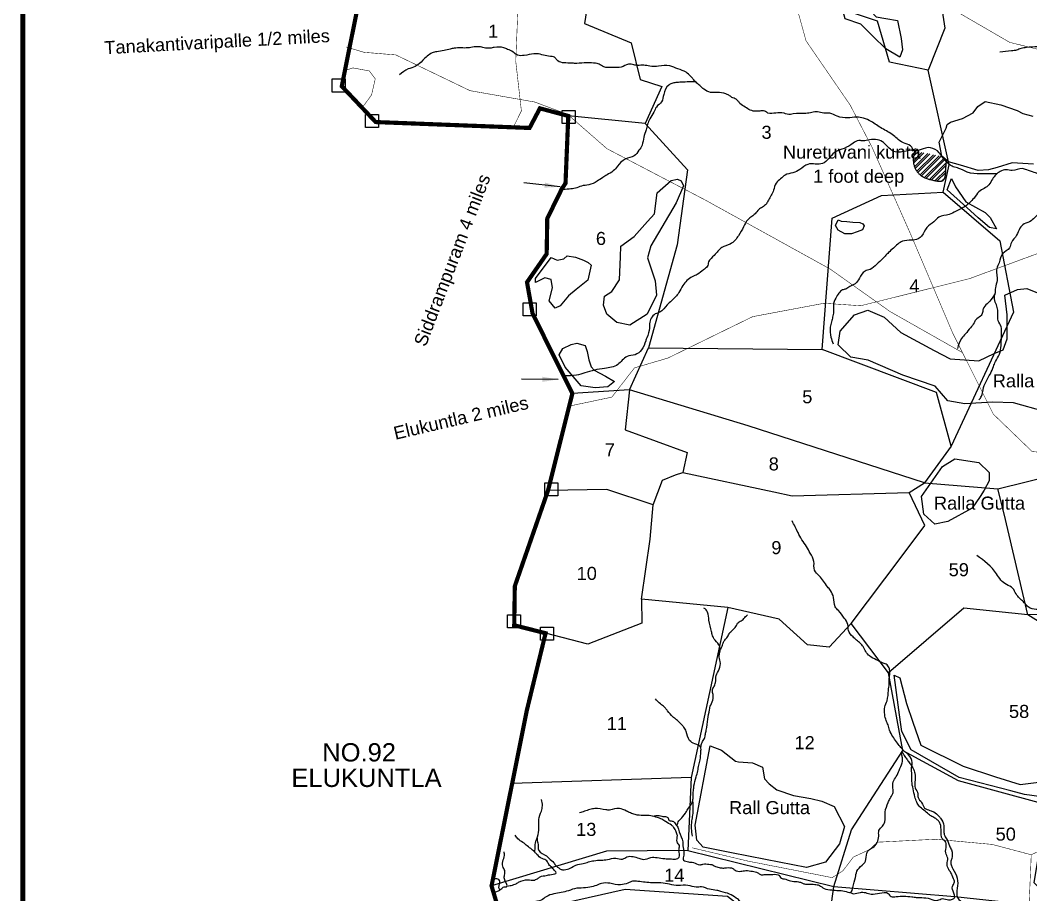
# Model space of a CAD drawing. Header units: feet. Extents: x 812574 to 820023, y 1579761 to 1589140.
# Drawn here: x 812574 to 814512, y 1584272 to 1585948 of the extents above; entities that cross this region are included whole.
import ezdxf
from ezdxf.enums import TextEntityAlignment as Align

# ---------------------------------------------------------------- set-up
doc = ezdxf.new("R2010")
doc.units = ezdxf.units.FT
doc.header["$LTSCALE"] = 15
doc.header["$MEASUREMENT"] = 0
doc.linetypes.add('ACAD_ISO02W100', pattern=[15, 12, -3])
doc.linetypes.add('HIDDEN2', pattern=[0.1875, 0.125, -0.0625])
for name, color, linetype in [('HILL', 17, 'Continuous'), ('PLOT', 7, 'Continuous'), ('PLOT NO', 7, 'Continuous'), ('ROADS', 6, 'Continuous'), ('TANKS-STREAM', 4, 'Continuous'), ('TEXT', 1, 'Continuous'), ('text2', 7, 'Continuous'), ('VILLAGE STONES', 240, 'Continuous')]:
    doc.layers.add(name, color=color, linetype=linetype)
doc.layers.add('VILLAGE BOUNDRY', color=5, linetype='HIDDEN2', lineweight=100)
doc.styles.get("Standard").update_dxf_attribs({"font": 'arial.ttf'})
doc.linetypes.add('DOTS', pattern='A,1e-06,-3,["●",Standard,S=3,R=0,X=-1.25,Y=-1.25],-3', length=6.000001)
doc.dimstyles.get("Standard").update_dxf_attribs({"dimtxt": 0.18, "dimasz": 0.18, "dimexe": 0.18, "dimexo": 0.0625, "dimgap": 0.09, "dimtad": 0, "dimtih": 1, "dimtoh": 1, "dimdec": 4, "dimzin": 0, "dimdsep": 46, "dimtxsty": 'Standard', "dimcen": 0.09, "dimadec": 0, "dimazin": 0, "dimtfac": 1, "dimtdec": 4, "dimtofl": 0, "dimtmove": 0, "dimatfit": 3, "dimfxl": 1, "dimtolj": 1, "dimtzin": 0, "dimarcsym": 0})

msp = doc.modelspace()

# ---------------------------------------------------------------- hatches: boundary and pattern name
at = {"layer": 'TANKS-STREAM', "linetype": 'ACAD_ISO02W100', "lineweight": -2}
h = msp.add_hatch(dxfattribs=at)
h.set_pattern_fill('ANSI32', color=256, scale=25)
edge = h.paths.add_edge_path()
edge.add_spline(control_points=[(814289, 1585697.6), (814287.3, 1585689.4), (814283.9, 1585672.9), (814299.2, 1585647.3), (814321.4, 1585641.7), (814348.9, 1585637), (814348.4, 1585661.2), (814349.6, 1585672.8), (814350.1, 1585676.9)], knot_values=[0.030232, 0.030232, 0.030232, 0.030232, 24.666082, 49.161188, 79.580791, 94.791802, 118.937951, 131.738245, 131.738245, 131.738245, 131.738245], degree=3, periodic=0)
edge.add_spline(control_points=[(814350.1, 1585676.9), (814347.3, 1585679.6), (814342.6, 1585685.3), (814335.3, 1585696.7), (814319, 1585707.1), (814304.4, 1585700.9), (814291.9, 1585697), (814289, 1585697.6)], knot_values=[101.953904, 101.953904, 101.953904, 101.953904, 113.544715, 123.966686, 143.181276, 163.720095, 173.593527, 173.593527, 173.593527, 173.593527], degree=3, periodic=0)
edge.add_line((814341.6, 1585687.1), (814341.5, 1585687.2))
edge.add_line((814341.5, 1585687.2), (814341.5, 1585687.3))
edge.add_spline(control_points=[(814350.1, 1585676.9), (814347.3, 1585679.6), (814342.6, 1585685.3), (814335.3, 1585696.7), (814319, 1585707.1), (814304.4, 1585700.9), (814291.9, 1585697), (814289, 1585697.6)], knot_values=[101.953904, 101.953904, 101.953904, 101.953904, 113.544715, 123.966686, 143.181276, 163.720095, 173.593527, 173.593527, 173.593527, 173.593527], degree=3, periodic=0)
h.paths.add_polyline_path([(814030.2, 1585676.1), (814307, 1585676.1), (814307, 1585714.2), (814030.2, 1585714.2)], flags=9)

# ---------------------------------------------------------------- linework, layer by layer
at = {"layer": 'HILL'}
for points in [[(814150.9, 1585969), (814161.8, 1585983.9), (814182, 1585984.8), (814205.5, 1585964.6), (814215.2, 1585954.9), (814233.8, 1585951.2), (814256, 1585947.6), (814263.3, 1585913.3), (814266.1, 1585891.1), (814260.4, 1585877.4), (814233.7, 1585893.2), (814209.1, 1585917.3), (814185.6, 1585940.4), (814156.1, 1585950.8), (814150.9, 1585969)], [(814349.3, 1585741.4), (814351.3, 1585748.4), (814357.5, 1585752.7), (814380.6, 1585759.7), (814401.3, 1585770.7), (814409.9, 1585782.8), (814424, 1585792.1), (814454.1, 1585785.9), (814485.3, 1585775), (814496.7, 1585769.5), (814515.4, 1585764)], [(814516.6, 1585672.3), (814476, 1585674.7), (814447, 1585666.1), (814430.6, 1585661.4), (814411.1, 1585660.2), (814377.1, 1585670.4), (814354.1, 1585676.7), (814341.5, 1585687.2), (814336.1, 1585714.5), (814349.3, 1585741.4)], [(813723.6, 1585450.6), (813725.2, 1585494.7), (813725.9, 1585514.9), (813751.2, 1585533.7), (813776.8, 1585562.1), (813790.3, 1585577.2), (813795.2, 1585617.1), (813822.6, 1585641), (813834.3, 1585643.4), (813841.4, 1585640.5), (813846, 1585630.9), (813831.9, 1585598.2), (813783.2, 1585515.8), (813776.8, 1585492.7), (813791.7, 1585448.5), (813793.9, 1585421.3), (813776.4, 1585384.8), (813743.2, 1585363.5), (813718.1, 1585368.6), (813699, 1585384.8), (813692.6, 1585402.2), (813694.7, 1585419.2), (813708.7, 1585428.1), (813723.6, 1585450.6)], [(814359.8, 1585644.4), (814367.3, 1585628.7), (814387.4, 1585600.2), (814424.5, 1585579.5), (814433.7, 1585570), (814446.2, 1585548.3), (814432.4, 1585550.5), (814410.9, 1585569.1), (814389.1, 1585588.9), (814351.3, 1585623.1), (814359.8, 1585644.4)], [(814142.7, 1585565.7), (814147.9, 1585563.2), (814158.9, 1585562.2), (814170.4, 1585561.1), (814184.1, 1585560.2), (814189.8, 1585558), (814192.5, 1585554), (814188.9, 1585546.6), (814179, 1585542.4), (814167.9, 1585538.4), (814155.3, 1585538.4), (814142.7, 1585545.4), (814137.5, 1585554.8), (814142.7, 1585565.7)], [(813562.4, 1585452.8), (813592.1, 1585493.3), (813604.1, 1585488.1), (813616.3, 1585490.7), (813623.2, 1585496.4), (813638.7, 1585494), (813654, 1585488.1), (813663.2, 1585483.5), (813669.2, 1585478.3), (813662.7, 1585450), (813640.5, 1585431.9), (813625.4, 1585419.9), (813609.5, 1585400.5), (813599.8, 1585396.1), (813588.2, 1585410.5), (813594.9, 1585434.8), (813592.4, 1585451.2), (813580.2, 1585454.3), (813562.3, 1585445.5), (813562.4, 1585452.8)], [(814146, 1585352.1), (814173.6, 1585383.2), (814199.6, 1585392), (814230.8, 1585378.8), (814262.4, 1585349.7), (814326.8, 1585315.3), (814357.2, 1585299.1), (814412.2, 1585295.1), (814441.4, 1585309), (814459, 1585316.3), (814466.6, 1585337.5), (814466.7, 1585383.2), (814461.9, 1585421.2), (814486.3, 1585432), (814504.3, 1585434), (814537.1, 1585420.4)], [(814537.9, 1585197.8), (814478.6, 1585214.6), (814438.2, 1585216.2), (814385.4, 1585212.6), (814352.6, 1585218.2), (814328.6, 1585246.9), (814266.3, 1585267.5), (814199.8, 1585296.3), (814166.6, 1585302.3), (814142.2, 1585325.9), (814146, 1585352.1)], [(813607.8, 1585306.7), (813614.4, 1585318.9), (813630.8, 1585326.7), (813641.7, 1585329.3), (813657.6, 1585324.6), (813661.3, 1585312.9), (813664.4, 1585296.8), (813669.1, 1585283.5), (813674.5, 1585277), (813696.5, 1585265.5), (813713.7, 1585255.7), (813700.9, 1585245.5), (813676.7, 1585243.2), (813649.8, 1585247.1), (813619.3, 1585283.3), (813607.8, 1585306.7)], [(814302.2, 1585035.3), (814342.2, 1585092.7), (814366.3, 1585107.3), (814411.9, 1585100.6), (814431.7, 1585080.8), (814431.7, 1585065), (814422.6, 1585047.2), (814414.7, 1585035.3), (814399.2, 1585012.7), (814352.8, 1584986.9), (814327.8, 1584981.8), (814306.9, 1585001.2), (814302.2, 1585035.3)], [(814261.9, 1584602.8), (814249.5, 1584692.3), (814260.8, 1584687.8), (814273.6, 1584638.5), (814285.3, 1584602.4), (814300.7, 1584558.6), (814382.1, 1584518), (814444.2, 1584498), (814491.3, 1584482.9), (814557.9, 1584491.3), (814577.2, 1584484.9), (814583.9, 1584469.8), (814581.1, 1584461.4), (814568.3, 1584455.9), (814554.1, 1584454.2), (814532, 1584459.2), (814499.4, 1584463.6), (814473.4, 1584470.9), (814374.2, 1584496.3), (814282.3, 1584549.7), (814264.7, 1584584.6), (814261.9, 1584602.8)], [(813871.3, 1584376.6), (813868.2, 1584405), (813897.4, 1584557.1), (813918.7, 1584548.6), (813945.9, 1584527.9), (813951.3, 1584526.6), (813978.1, 1584524.5), (813997.7, 1584516.1), (814001.5, 1584494), (814010, 1584484.5), (814024.9, 1584473), (814057.1, 1584461.8), (814090, 1584456.4), (814111.4, 1584450.9), (814134.8, 1584441.1), (814154.9, 1584402.6), (814145, 1584369.2), (814118, 1584334.2), (814081.5, 1584323.6), (814003.1, 1584339.1), (813938.1, 1584352.1), (813883.4, 1584362.9), (813871.3, 1584376.6)]]:
    msp.add_lwpolyline(points, dxfattribs=at)
at = {"layer": 'PLOT'}
for points in [[(814511, 1586178.6), (814329.4, 1586045.6), (814347.2, 1585933.2), (814314.9, 1585852.2), (814241.1, 1585867.9), (814218, 1585946.5), (814001.9, 1586018.8), (813949.6, 1585988.9), (813844.7, 1586001.6), (813686, 1586063.8)], [(813671, 1586064.2), (813664.2, 1585994.6), (813655.9, 1585942), (813745.6, 1585904.5), (813763.1, 1585834.2), (813804.3, 1585820.9), (813772.3, 1585750.3), (813625.1, 1585764.6)], [(813772.3, 1585750.3), (813853.7, 1585661), (813833.6, 1585517.5), (813778.7, 1585319.9), (814111.9, 1585317), (814131.1, 1585568.5), (814225.4, 1585612.2), (814343.7, 1585618.4), (814355.5, 1585670.7), (814314.9, 1585852.2)], [(814343.7, 1585618.4), (814452.6, 1585525.1), (814478.4, 1585388.5), (814358.9, 1585131.6), (814330.9, 1585234.3), (814111.9, 1585317)], [(814358.9, 1585131.6), (814308.1, 1585061.4), (814448.6, 1585049.5), (814611.7, 1585090.3), (814635.5, 1585289.5), (814654.8, 1585428.1), (814664.4, 1585496.2), (814677.8, 1585607.1)], [(814506.3, 1584808.4), (814383.5, 1584821.1), (814239.2, 1584697.1), (814167.2, 1584791.4), (814263.2, 1584918.8), (814308.9, 1584979.4), (814278.5, 1585043), (814308.1, 1585061.4), (813970.2, 1585170.4), (813742.3, 1585239.9), (813778.7, 1585319.9)], [(813742.3, 1585239.9), (813632.9, 1585232.5)], [(813742.3, 1585239.9), (813734.4, 1585163.2), (813853.2, 1585119.6), (813844.9, 1585081.3), (814019.3, 1585044.1), (814054.4, 1585036.7), (814278.5, 1585043)], [(814167.2, 1584791.4), (814125, 1584746), (814083.9, 1584750.7), (814029.2, 1584800.1), (813930.8, 1584822.3), (813765.4, 1584838.4), (813782.1, 1584953.1), (813788, 1585019.4), (813805.9, 1585066.3), (813830.6, 1585076.5), (813844.9, 1585081.3)], [(813788, 1585019.4), (813699.3, 1585048.7), (813586.3, 1585046.7)], [(814617.7, 1584811.1), (814506.3, 1584808.4), (814460.6, 1585002.1), (814448.6, 1585049.5)], [(813765.4, 1584838.4), (813766.1, 1584792.1), (813662.6, 1584752.2), (813581.6, 1584773)], [(813930.8, 1584822.3), (813860.5, 1584496.3), (813517.6, 1584485.2)], [(814266.4, 1584547.9), (814372.5, 1584490.7), (814525.4, 1584449.1), (814557.6, 1584441.5), (814593, 1584463.9), (814727.5, 1584451.3), (814745.4, 1584494.2), (814689.9, 1584502.3), (814683.7, 1584544.5), (814703.8, 1584584.4), (814695.2, 1584605.7), (814688.6, 1584667.8), (814685.3, 1584699.6), (814574.3, 1584765.3), (814506.3, 1584808.4)], [(813854.1, 1584356.5), (814134.2, 1584287.6), (814167.8, 1584396), (814266.4, 1584547.9), (814239.2, 1584697.1)], [(813860.5, 1584496.3), (813854.1, 1584356.5), (813698.5, 1584355), (813478, 1584288.6)], [(814134.2, 1584287.6), (814366.2, 1584268.6), (814508.5, 1584252.8), (814564.5, 1584246.6), (814518.5, 1584294.5), (814526.9, 1584348.6), (814642.4, 1584396), (814744.3, 1584406.4), (814727.5, 1584451.3)], [(813966.7, 1584242.3), (814049.4, 1584250.9), (814125.7, 1584226.8), (814134.2, 1584287.6)], [(813471.8, 1584081.3), (813652.9, 1584134.7), (813872.8, 1584146.3), (813917, 1584185.7), (813950.4, 1584253.3), (813930.6, 1584268.4), (813734, 1584281.5), (813496, 1584228.3)]]:
    msp.add_lwpolyline(points, dxfattribs=at)
at = {"layer": 'ROADS', "linetype": 'DOTS', "ltscale": 0.15, "const_width": 1}
for points in [[(813626.1, 1585208.2), (813708.6, 1585225.6), (813752, 1585281.7), (813816.1, 1585300.5), (813978.4, 1585379.8), (814115.2, 1585405.5), (814185.6, 1585400.8), (814394.1, 1585452.7), (814502.4, 1585492.6), (814766.8, 1585591), (814866.2, 1585631.6), (814903.2, 1585643.7), (814932.9, 1585664.3), (815052.2, 1585704.3), (815120.3, 1585721.5), (815189.2, 1585739.2), (815217.3, 1585748.4), (815182, 1585774.6), (815237.1, 1585816.3), (815418, 1585887.6), (815628.9, 1586030.1), (815707.4, 1586093.4), (815745.4, 1586120.5)], [(813979.8, 1586110.1), (814038.7, 1586061.1), (814080.9, 1585908.6), (814165.5, 1585785.4), (814207.5, 1585704.4), (814282.2, 1585536.1), (814361.9, 1585348.7), (814439.9, 1585193), (814514.3, 1585121.3), (814591.6, 1585113.9), (814612.2, 1585066.2), (814716.6, 1584975.8), (814812.4, 1584862.9), (814959.6, 1584674.7), (814976.7, 1584642.9), (815022.4, 1584616.3)], [(813520.6, 1585744.5), (813535.2, 1585774.4), (813524.4, 1585869.5), (813530.2, 1586010), (813535.9, 1586067.8)], [(815709.2, 1585968.6), (815618.3, 1585854), (815532.4, 1585809.9), (815504.9, 1585783.3), (815480.5, 1585759.6), (815407.8, 1585738.3), (815211.9, 1585749), (815116.2, 1585754.2), (815036.1, 1585749.8), (814985.2, 1585778.9), (814959.4, 1585793.7), (814913.4, 1585811.1), (814887.3, 1585823.1), (814816.1, 1585788.9), (814751.1, 1585816.4), (814632.1, 1585866.1), (814471.3, 1585905.7), (814222.8, 1586049.8)], [(814380.5, 1585311.1), (814242, 1585389.6), (814127.3, 1585471), (813887.7, 1585603.4), (813699.3, 1585701.8), (813623.7, 1585767.8), (813560.8, 1585791.3), (813436.7, 1585813.1), (813294.5, 1585881.6), (813233.5, 1585886.6), (813199.2, 1585896.8)], [(815152.9, 1584615.3), (815125, 1584570), (815090.3, 1584555.1), (814972.7, 1584457.5), (814930.2, 1584436.3), (814897.3, 1584419.9), (814800.7, 1584407.2), (814730.7, 1584405), (814660.5, 1584403.5), (814635.7, 1584406.5), (814512.6, 1584348.3), (814479.1, 1584357.2), (814437.5, 1584368.2), (814329, 1584378.1), (814217.4, 1584372.4), (814202.6, 1584358.2), (814171.8, 1584344.1), (814151.4, 1584317.5), (814131, 1584304.5), (814048.6, 1584320.7), (813969, 1584336.3), (813862.1, 1584361.8)], [(813163.7, 1583034.8), (813312.8, 1583218.6), (813318, 1583248.2), (813403.8, 1583353.1), (813460.7, 1583441.6), (813463.6, 1583466.9), (813491.8, 1583533.4), (813545.6, 1583594.3), (813653.8, 1583634.6), (813758, 1583686.2), (813820.8, 1583701.2), (813865.9, 1583720.4), (813973.7, 1583786), (814086.4, 1583884.7), (814119.5, 1583907.9), (814156.7, 1583914), (814254.9, 1583980.7), (814325.7, 1584060.4), (814418.2, 1584112.9), (814450.7, 1584151.4), (814454.3, 1584200.6), (814508.5, 1584252.8), (814512.6, 1584348.3)]]:
    msp.add_lwpolyline(points, dxfattribs=at)
at = {"layer": 'ROADS', "linetype": 'HIDDEN2', "lineweight": -2, "ltscale": 10, "const_width": 1}
msp.add_lwpolyline([(813200.5, 1585852.8), (813212.3, 1585856.7), (813243.7, 1585850.9), (813255.1, 1585835.7), (813248, 1585805), (813234, 1585785.6), (813225.4, 1585779.9)], dxfattribs=at)
at = {"layer": 'TANKS-STREAM'}
msp.add_open_spline([(814446.7, 1585653.8), (814443.2, 1585653.8), (814432.7, 1585653.8), (814413.9, 1585653.9), (814391.6, 1585653.9), (814376.2, 1585664.4), (814363, 1585666.5), (814352.2, 1585674.1), (814343.6, 1585683.7), (814335.3, 1585696.7), (814319, 1585707.1), (814303.5, 1585700.5), (814286.4, 1585695.3), (814283.6, 1585708.4), (814269.9, 1585711), (814258.3, 1585718.4), (814245.5, 1585731), (814226.1, 1585739.7), (814208.4, 1585753), (814192.1, 1585760.8), (814176.6, 1585763.4), (814159.8, 1585759.8), (814141.9, 1585762.2), (814128, 1585771.3), (814114.5, 1585768.9), (814103.4, 1585773.3), (814091.7, 1585771.4), (814076.6, 1585767.8), (814062.6, 1585770.2), (814048.8, 1585766.4), (814037.6, 1585770.8), (814023.4, 1585771), (814009.7, 1585767.5), (814001.3, 1585775.3), (813993.1, 1585774.1), (813983.9, 1585773), (813973.8, 1585775), (813964.2, 1585782), (813955.5, 1585786.7), (813950.7, 1585792.9), (813946.2, 1585797.8), (813938.8, 1585799.4), (813933.3, 1585804.7), (813923.8, 1585808.4), (813911.9, 1585810.3), (813897.2, 1585808.4), (813885.5, 1585814.7), (813877.7, 1585822.8), (813870.1, 1585828.7), (813864.4, 1585835.1), (813858.6, 1585842), (813849.9, 1585850.5), (813835.1, 1585854.2), (813818.4, 1585862.8), (813799.6, 1585859.8), (813783, 1585858.9), (813769.9, 1585862.8), (813759.5, 1585860.9), (813749.9, 1585862.7), (813738.7, 1585865.5), (813726.4, 1585855.5), (813709.9, 1585858.5), (813694.5, 1585856.2), (813683.3, 1585865.7), (813669.7, 1585866.3), (813654.1, 1585866.5), (813639.9, 1585864.9), (813622.7, 1585866.7), (813605.5, 1585865.3), (813599.8, 1585877.7), (813591.2, 1585879), (813580.8, 1585879.4), (813569.6, 1585884.1), (813555.7, 1585883.7), (813543, 1585880.4), (813528, 1585879.4), (813519.3, 1585888), (813510, 1585891.7), (813498.4, 1585896.8), (813486.5, 1585897.2), (813475.2, 1585894.1), (813466, 1585894.3), (813452.2, 1585899.3), (813436.2, 1585894.5), (813419.4, 1585895), (813408, 1585895), (813397.3, 1585892.6), (813386.4, 1585889.2), (813374.6, 1585888.4), (813359.5, 1585884.6), (813347, 1585872.4), (813334, 1585858.4), (813315.8, 1585855.3), (813306.9, 1585847.9), (813301.6, 1585843.6)], degree=3, knots=[0, 0, 0, 0, 10.392191, 31.551385, 56.902405, 74.704545, 85.695015, 96.26134, 113.544715, 123.966686, 143.181276, 163.720095, 176.77056, 183.35646, 197.558438, 213.141186, 225.330137, 251.08491, 275.812805, 291.542182, 305.117626, 322.002161, 342.47358, 357.784078, 369.312022, 381.615401, 392.427174, 404.139054, 428.278986, 433.653352, 446.328409, 462.210718, 477.138249, 484.331421, 493.969939, 500.04314, 512.382676, 523.397417, 535.86933, 541.358654, 546.835207, 555.372289, 562.970034, 569.147066, 585.526879, 598.755191, 612.611802, 623.042006, 632.813821, 641.364028, 648.59404, 659.965118, 676.910632, 693.584566, 714.810313, 732.005144, 743.498421, 754.842314, 762.858803, 772.93724, 787.847853, 805.052004, 821.341936, 831.745113, 846.578041, 860.750053, 878.905268, 888.558567, 914.08349, 920.394469, 925.299523, 938.635109, 952.108287, 960.905293, 979.48107, 992.541082, 1002.600178, 1014.4278, 1022.322301, 1040.486711, 1048.565178, 1057.447964, 1067.531464, 1091.791256, 1104.935152, 1118.173858, 1125.696326, 1137.794505, 1152.117781, 1161.149099, 1183.893649, 1202.804124, 1216.963971, 1236.976477, 1236.976477, 1236.976477, 1236.976477], dxfattribs=at)
for points in [[(814903.6, 1585826.7), (814898.1, 1585824.2), (814889.1, 1585822.8), (814879.9, 1585825.4), (814865.4, 1585830), (814861.8, 1585832.5), (814853.3, 1585834.3), (814841.2, 1585834.2), (814824.5, 1585831.6), (814809.4, 1585831.4), (814801, 1585834.2), (814790.1, 1585837.8), (814776.7, 1585837.8), (814757.2, 1585839.7), (814735.2, 1585848.5), (814720.6, 1585856.5), (814712.5, 1585861.9), (814691.6, 1585866.7), (814671, 1585871.1), (814655, 1585879.3), (814631.6, 1585892.8), (814620.8, 1585896.9), (814599.6, 1585894.3), (814584.6, 1585894.3), (814570.7, 1585894.3), (814561.9, 1585892.9), (814548.7, 1585892.9), (814537.7, 1585895.6), (814525.2, 1585897), (814503.2, 1585895.6), (814493.1, 1585893.8), (814484.6, 1585890.9), (814474.5, 1585889.5), (814452.3, 1585886.6)], [(813868.8, 1585830.2), (813861, 1585829.9), (813845, 1585829.5), (813833.3, 1585828.7), (813825.6, 1585827.5), (813817.6, 1585823.8), (813808, 1585805.9), (813804, 1585791.9), (813794, 1585781.7), (813789.1, 1585771.9), (813781.2, 1585759.3), (813774.2, 1585737.7), (813769.7, 1585723.8), (813766.6, 1585708.9), (813760.6, 1585698.7), (813751.2, 1585688), (813734.3, 1585681.8), (813719.4, 1585668.5), (813711.3, 1585659.1), (813699.4, 1585651.7), (813691.4, 1585646.7), (813680.2, 1585639.5), (813664.4, 1585632.6), (813650.4, 1585630.3), (813638.7, 1585626), (813627, 1585624.5), (813611.4, 1585623)], [(814285.7, 1585699.3), (814272.5, 1585697.4), (814251.5, 1585695.8), (814234.5, 1585708.6), (814227.6, 1585714.9), (814199.1, 1585718.4), (814188.2, 1585716.8), (814181.8, 1585717.6), (814171.2, 1585712.3), (814153.9, 1585702.5), (814135.6, 1585694.5), (814112.7, 1585673.3), (814084.2, 1585671.8), (814069.1, 1585662), (814055.8, 1585655.6), (814040.9, 1585651.4), (814032.1, 1585644.2), (814023.6, 1585636), (814018.6, 1585622.2), (814008.8, 1585603.1), (814004.8, 1585596.2), (813997.2, 1585589.9), (813990.3, 1585585.1), (813983.1, 1585576.7), (813977.2, 1585572), (813969.4, 1585565.7), (813961.1, 1585552.3), (813951.2, 1585535), (813945.2, 1585526.7), (813935.4, 1585518.9), (813919.6, 1585512.6), (813904.9, 1585497.4), (813894.2, 1585484.9), (813891.5, 1585476.1), (813884.3, 1585469.6), (813872.4, 1585460.9), (813862.8, 1585456.4), (813844.6, 1585439.4), (813836.8, 1585426), (813830.9, 1585417.7), (813814.8, 1585402.5), (813800.7, 1585388.6), (813791.7, 1585385), (813781, 1585366.2), (813781, 1585357.9), (813775.6, 1585339.4), (813773.5, 1585333.4), (813765.7, 1585316.2), (813753.2, 1585306.9), (813737.7, 1585303.6), (813720, 1585287.9), (813694.7, 1585280.8), (813656.7, 1585272.1), (813640.9, 1585267.6), (813617.3, 1585266.5)], [(814586.3, 1585613.9), (814583.5, 1585621), (814578.3, 1585627.3), (814571.8, 1585636.6), (814560.3, 1585641.4), (814547.1, 1585644), (814537.1, 1585650.7), (814527.6, 1585653.3), (814518.3, 1585656.3), (814503.9, 1585661.3), (814495.3, 1585663.7), (814476.1, 1585660), (814464.4, 1585661.5), (814453.2, 1585658.2), (814438.2, 1585643.5), (814431.5, 1585632.7), (814422.2, 1585625.8), (814412.4, 1585619.3), (814402.9, 1585607.2), (814394, 1585598.1), (814386.4, 1585591.6), (814377.9, 1585586.8), (814367.7, 1585581.6), (814355.2, 1585575.6), (814335.7, 1585570.8), (814326.1, 1585561.7), (814312.5, 1585550.9), (814302.5, 1585534.4), (814295.7, 1585529), (814282.7, 1585526.4), (814265.8, 1585524.4), (814248.3, 1585511.4), (814239.1, 1585502.9), (814232.4, 1585495.8), (814227.6, 1585490.8), (814216.4, 1585480.2), (814203.6, 1585470.2), (814194, 1585467.2), (814183.2, 1585453.8), (814175, 1585443), (814165, 1585437.6), (814157, 1585432.8), (814150.5, 1585431), (814144, 1585425.1), (814137.7, 1585415.5), (814133.2, 1585401.6), (814133.8, 1585389.1), (814131.9, 1585379.2), (814129.6, 1585369.9), (814127.4, 1585359.5), (814128.7, 1585340.6), (814132.7, 1585327.6)], [(815809.7, 1585592.2), (815805.8, 1585594.8), (815799, 1585590.9), (815790.4, 1585589.2), (815779, 1585589.3), (815773.1, 1585589.2), (815766.1, 1585588.4), (815755.6, 1585588.1), (815740.7, 1585588.1), (815726.2, 1585586.8), (815714.9, 1585587.8), (815705.4, 1585589.2), (815696.4, 1585589.2), (815688.7, 1585584), (815679.2, 1585577.5), (815672, 1585573.3), (815663.6, 1585568.6), (815651.5, 1585566.7), (815635.8, 1585566.9), (815621.6, 1585564.8), (815607.2, 1585562.8), (815598.8, 1585564.1), (815585.4, 1585566.2), (815571.4, 1585565.4), (815557.7, 1585565.7), (815546.8, 1585571.8), (815539.4, 1585576.4), (815529.7, 1585580.2), (815519.9, 1585583), (815503.5, 1585584.8), (815492.8, 1585591.9), (815476.3, 1585596.1), (815452.5, 1585594.7), (815439.1, 1585592.5), (815416.1, 1585594.4), (815397.6, 1585596), (815380.6, 1585598.3), (815369.7, 1585601), (815358.2, 1585603.8), (815357.6, 1585606.8), (815345.9, 1585606.8), (815336.4, 1585606), (815328.9, 1585599.6), (815321.6, 1585593.9), (815313.1, 1585590.8), (815296.9, 1585584.7), (815289.8, 1585577), (815284.5, 1585574), (815270.5, 1585568), (815258, 1585563.7), (815246.4, 1585560.5), (815232.1, 1585561), (815226.4, 1585555.1), (815209.3, 1585554.8), (815198.3, 1585558.2), (815186.1, 1585560.3), (815179.1, 1585570.3), (815176.8, 1585577.9), (815170.7, 1585593.8), (815166.6, 1585604.4), (815160.2, 1585613.5), (815150.9, 1585619.6), (815142.8, 1585631.1), (815134.5, 1585640), (815127.8, 1585645.8), (815113.4, 1585645.9), (815099.6, 1585639.4), (815087.1, 1585636.8), (815080.6, 1585631.7), (815071.8, 1585626.1), (815054.2, 1585624.3), (815043, 1585617.1), (815025.7, 1585612.3), (815013.7, 1585601.4), (815005.2, 1585591.4), (814999.5, 1585581.5), (814995.3, 1585565), (814987.3, 1585551.6), (814975.9, 1585541.1), (814961.6, 1585546.1), (814955.1, 1585545.6), (814945.4, 1585541.6), (814932.2, 1585539.3), (814920.7, 1585530.6), (814903.9, 1585525), (814889.2, 1585522), (814882, 1585517), (814861.2, 1585501.8), (814847.8, 1585490.4), (814841.8, 1585487.6), (814825.1, 1585488.6), (814808.8, 1585493.4), (814795.6, 1585503.3), (814786.6, 1585507.8), (814775.1, 1585507.5), (814754.4, 1585511.8), (814737.4, 1585520.7), (814729.9, 1585531.7), (814713.9, 1585541.7), (814692.5, 1585549.2), (814679.4, 1585553.7), (814659.9, 1585562.9), (814636.4, 1585580.3), (814616.7, 1585589.7), (814605, 1585605.9), (814593.8, 1585612.7), (814584.8, 1585614.2), (814573.8, 1585611.9), (814553.4, 1585602.2), (814545.6, 1585595.2), (814530.4, 1585580.3), (814520.7, 1585571.5), (814512.4, 1585563.6), (814499.1, 1585557.7), (814490.8, 1585549.5), (814484.6, 1585535.8), (814474.6, 1585522.3), (814470.9, 1585511.9), (814458.1, 1585500.9), (814450.9, 1585483.2), (814446.6, 1585472.3), (814447.1, 1585449.1), (814443.9, 1585435.4), (814442.6, 1585423.2), (814437.6, 1585415), (814428.2, 1585404.7), (814420.4, 1585394.2), (814419.2, 1585387.9), (814415.2, 1585380.7), (814406.2, 1585374), (814402.9, 1585367.8), (814395.9, 1585358.5), (814386.5, 1585346.8), (814379.2, 1585338.3), (814371, 1585318.8)], [(814412.2, 1585220.1), (814417.3, 1585227.6), (814420.2, 1585239.8), (814425.9, 1585255.8), (814434.2, 1585270.5), (814440.3, 1585284.4), (814443.8, 1585293.7), (814451.5, 1585307.8), (814454.7, 1585324.5), (814455.4, 1585339.5), (814455.4, 1585348.7), (814454.7, 1585360.4), (814449.4, 1585372.1), (814448.6, 1585386), (814448.2, 1585394.7), (814444.7, 1585405), (814442.1, 1585416.7), (814442.6, 1585423.7)], [(814165.7, 1584275.7), (814171.6, 1584273.7), (814185, 1584276.3), (814194.8, 1584275.7), (814205.9, 1584273), (814221.9, 1584274.7), (814238.5, 1584274), (814243.8, 1584268.5), (814253.9, 1584268.2), (814268.3, 1584268.8), (814283.6, 1584267.8), (814292.1, 1584266.5), (814302.9, 1584266.2), (814318.6, 1584263.9), (814333.3, 1584261), (814342.2, 1584264.2), (814354.2, 1584262.1), (814361.7, 1584263.2), (814365.6, 1584265.9), (814365.6, 1584271.2), (814361.1, 1584285.2), (814362.5, 1584289.5), (814365.4, 1584296.6), (814363.5, 1584302.4), (814358.7, 1584313.8), (814354.5, 1584320), (814351.4, 1584330.5), (814352.4, 1584341.8), (814348.7, 1584352), (814349.8, 1584365.7), (814347.5, 1584374.1), (814342.9, 1584378.2), (814340.4, 1584383.4), (814339.7, 1584393), (814338, 1584407.8), (814334.8, 1584413.1), (814329.9, 1584417.6), (814322, 1584421.8), (814315.8, 1584426), (814306.8, 1584433.6), (814297.7, 1584441.8), (814293.1, 1584449.2), (814289.5, 1584459.1), (814286.1, 1584474.5), (814283.8, 1584489.6), (814283.9, 1584501.7), (814283, 1584515.1), (814284, 1584521), (814280.5, 1584536.1), (814267.1, 1584549), (814261.3, 1584555.9), (814254.3, 1584564.6), (814247.4, 1584574.8), (814241.1, 1584586.9), (814238, 1584597.5), (814234.5, 1584605.5), (814231.7, 1584617.3), (814231.8, 1584631.8), (814236.1, 1584643.5), (814238.9, 1584663.4), (814240.2, 1584675.4), (814240.3, 1584684.9), (814241.1, 1584704.5), (814236.1, 1584712.3), (814228.6, 1584715.8), (814215.3, 1584722.1), (814202.5, 1584729.4), (814195.3, 1584737.8), (814190.4, 1584747.3), (814185.2, 1584753.4), (814177.9, 1584759.7), (814171, 1584766.1), (814162.3, 1584778.3), (814161.1, 1584789.5), (814154.2, 1584802), (814143.1, 1584816.3), (814136.7, 1584823.9), (814133.5, 1584841.8), (814127.7, 1584854.8), (814122.2, 1584862), (814114.1, 1584873), (814106.3, 1584882.9), (814097.1, 1584893.6), (814095.9, 1584910.8), (814088.9, 1584926.2), (814081.7, 1584939.5), (814073, 1584952.2), (814065.5, 1584966.1), (814054.2, 1584988.3)], [(815221.7, 1584440.4), (815211.5, 1584438.4), (815206.6, 1584461.6), (815207, 1584479.2), (815209.9, 1584494.3), (815218.5, 1584516.4), (815221.3, 1584527), (815231.1, 1584544.1), (815238.5, 1584566), (815240.2, 1584581.1), (815232.8, 1584592.1), (815227.1, 1584599.9), (815220.1, 1584607.2), (815210.7, 1584612.5), (815198.9, 1584618.2), (815188.3, 1584626), (815181.3, 1584643.1), (815178, 1584653.8), (815173.5, 1584661.9), (815167.5, 1584675.9), (815158.5, 1584688), (815152.3, 1584691.6), (815139.5, 1584692.7), (815130.7, 1584693.7), (815119.1, 1584694.7), (815104.8, 1584694.3), (815093.4, 1584690.9), (815078.3, 1584690), (815065.2, 1584683.8), (815054.9, 1584673.6), (815043.8, 1584668), (815038.1, 1584662.5), (815024.8, 1584652.9), (815020, 1584647.2), (815012.2, 1584642), (815005.8, 1584635.2), (814996.6, 1584636), (814982.1, 1584639.9), (814971.4, 1584645.7), (814958.6, 1584648.5), (814954, 1584649.5), (814945.1, 1584649.3), (814933.6, 1584654.8), (814926.9, 1584656.1), (814914.1, 1584653.2), (814897.2, 1584651.2), (814889.4, 1584650.6), (814882, 1584651.2), (814870.5, 1584651), (814857.2, 1584655.4), (814846.8, 1584661.3), (814844, 1584670.5), (814839.1, 1584674.6), (814830, 1584682.2), (814826.8, 1584686.8), (814818.8, 1584694.3), (814813.7, 1584703.2), (814805.5, 1584715.9), (814798, 1584723.7), (814788.6, 1584728.6), (814778.4, 1584734), (814775, 1584739.1), (814767.4, 1584745), (814755.6, 1584745.7), (814741.2, 1584750), (814724.2, 1584758.3), (814714.8, 1584764.4), (814703.3, 1584766.6), (814696.5, 1584772.2), (814686.2, 1584778.3), (814675.8, 1584783.6), (814665.2, 1584788.1), (814652.6, 1584795.5), (814642.2, 1584802.5), (814633.5, 1584809.4), (814615.8, 1584814.4), (814606.5, 1584819), (814589.9, 1584819.3), (814576.3, 1584819), (814564.1, 1584821.3), (814557, 1584823), (814544.1, 1584819.4), (814533.8, 1584818.7), (814526.3, 1584818.6), (814510.7, 1584821.1), (814503.4, 1584826.8), (814497.9, 1584833), (814483.5, 1584848.3), (814477.3, 1584859), (814465.3, 1584866.4), (814454.4, 1584874.9), (814446, 1584887.1), (814408.4, 1584922.2)], [(813879.1, 1584554.1), (813881.6, 1584563.3), (813886.2, 1584571.2), (813888.1, 1584579.8), (813889.5, 1584587.3), (813892.9, 1584608.3), (813895.7, 1584626.4), (813898.1, 1584635.1), (813902.8, 1584647.6), (813902.7, 1584655.3), (813901.3, 1584663.2), (813904.4, 1584670.5), (813907.3, 1584678.4), (813908.5, 1584691.9), (813914.3, 1584704.1), (813916.4, 1584719), (813914.3, 1584729.5), (813915.6, 1584736.3), (813915.5, 1584747.1), (813906.5, 1584759.8), (813901.7, 1584768.3), (813899.6, 1584776.3), (813894.7, 1584798), (813892, 1584813.4), (813889.5, 1584817.9), (813885.2, 1584820.9)], [(813916.2, 1584740.9), (813917.9, 1584743.4), (813921.5, 1584752.7), (813924, 1584758.5), (813929.3, 1584764.2), (813933.6, 1584772.1), (813940.3, 1584779.4), (813946.2, 1584785.8), (813951.3, 1584793.8), (813958.4, 1584797.8), (813965.1, 1584804.9), (813968.6, 1584808.2)], [(813786.9, 1584422.3), (813799.1, 1584423.6), (813804.5, 1584422.1), (813811.7, 1584421.5), (813816.7, 1584418.8), (813817.7, 1584414.6), (813824.1, 1584412.9), (813828.8, 1584410.1), (813831.3, 1584406.2), (813833, 1584404.3), (813835, 1584408.8), (813840, 1584416.3), (813849.6, 1584428.1), (813853.3, 1584433.8), (813862.5, 1584448.8), (813864.2, 1584456.5), (813865, 1584471.6), (813866.1, 1584480.3), (813870, 1584497.5), (813873.7, 1584509), (813875.1, 1584520.2), (813878, 1584530), (813879.2, 1584546.2), (813878.9, 1584554.3), (813874.9, 1584558.3), (813867.5, 1584561), (813857.7, 1584567.4), (813851, 1584584.8), (813846.6, 1584593.2), (813842.3, 1584597.9), (813837.2, 1584603.3), (813831.2, 1584608.3), (813825.8, 1584612.7), (813815.4, 1584624.4), (813813.3, 1584627.1), (813809.3, 1584631.5), (813801.9, 1584637.5), (813792.2, 1584647.3)], [(813832.4, 1584404.7), (813836.7, 1584397.1), (813837.7, 1584392.4), (813844.5, 1584373.2), (813844.6, 1584365.6), (813846.7, 1584352.8), (813845.5, 1584342.2), (813845.9, 1584337.7), (813850.6, 1584335.9), (813855.3, 1584334.7), (813865, 1584333.4), (813877, 1584329), (813883, 1584330.3), (813894.8, 1584330.2), (813900.2, 1584329.4), (813909.7, 1584325), (813914.2, 1584323.8), (813921.3, 1584322.9), (813928.7, 1584323.4), (813940.6, 1584321.9), (813944.7, 1584318.6), (813955.6, 1584316.7), (813965.3, 1584318), (813978.2, 1584316.6), (813988.3, 1584313.9), (813993.4, 1584310.5), (814000.4, 1584310.2), (814017.2, 1584310.7), (814029.7, 1584308.3), (814032, 1584304.9), (814042.1, 1584301.3), (814051, 1584298.2), (814064.1, 1584296.9), (814072.5, 1584294.7), (814078, 1584292.4), (814085.7, 1584292.2), (814097.7, 1584291.6), (814106.4, 1584289.7), (814115.6, 1584283.7), (814130.4, 1584280.9), (814142.6, 1584279.8), (814154.6, 1584278.8), (814166.3, 1584276.3), (814170.7, 1584285.8), (814175.6, 1584304.7), (814178.3, 1584316.6), (814188.4, 1584328.5), (814194.7, 1584335.8), (814197.4, 1584351.5), (814200.7, 1584356.7), (814208.7, 1584362.1), (814220.3, 1584384.3), (814220.7, 1584394.9), (814227.5, 1584403), (814231.9, 1584411.6), (814232.6, 1584430.3), (814238.4, 1584448.6), (814242, 1584456.4), (814247.1, 1584465.5), (814247.4, 1584475.8), (814247.8, 1584487.9), (814253.8, 1584498.2), (814259.3, 1584510.1), (814265.2, 1584524.7), (814265.6, 1584534.2), (814264.7, 1584541.8), (814265.1, 1584545), (814267.5, 1584541.2), (814272.9, 1584533.4), (814277.4, 1584526.9), (814282.4, 1584520.3), (814286.4, 1584513.4), (814289.6, 1584504.7), (814289.5, 1584487.6), (814290.1, 1584476.6), (814295.3, 1584465.2), (814295.7, 1584458.1), (814302.5, 1584448.3), (814308.1, 1584437.8), (814318.5, 1584433.4), (814325.8, 1584430.4), (814335.6, 1584422.2), (814338.8, 1584418.3), (814345, 1584403.6), (814345.2, 1584395.5), (814345.8, 1584387.1), (814350.4, 1584378.6), (814355.7, 1584365.7), (814359.5, 1584357.5), (814360.3, 1584341), (814358.3, 1584334.5), (814359.4, 1584327.2), (814362.4, 1584321.2), (814370.8, 1584303.2), (814370.8, 1584284), (814371.5, 1584266.3), (814384.2, 1584256), (814390.7, 1584254.8), (814400.8, 1584253.2), (814413.8, 1584253.1), (814434.4, 1584251), (814448.7, 1584247.7), (814462.9, 1584249.1), (814481.9, 1584248.7), (814497.1, 1584247.3), (814514.5, 1584245.4), (814537.5, 1584247.4), (814560.5, 1584239.2), (814580.9, 1584239.7), (814598.4, 1584239.5), (814620, 1584236.9), (814629.1, 1584238.3), (814649.4, 1584243), (814669.5, 1584245.8), (814679.4, 1584241.6), (814696.9, 1584244.4), (814704.2, 1584249.3), (814717.3, 1584254), (814741, 1584252.8), (814764.2, 1584257.3), (814777.5, 1584257.7), (814810.1, 1584259.7), (814821, 1584261.3), (814843.7, 1584263.7), (814866.6, 1584264.6), (814901.2, 1584272.6), (814938, 1584278.8), (814946.8, 1584287.3), (814986.6, 1584298.5), (815016, 1584311.7), (815044, 1584330.9), (815065.6, 1584338.7), (815091.8, 1584346.6), (815118, 1584365.4), (815148, 1584385.7), (815168.6, 1584403.6), (815185.1, 1584413.6), (815195.4, 1584420.9), (815199.3, 1584431.5), (815200.7, 1584444.7), (815199.9, 1584463.5), (815196.9, 1584487.6), (815203.4, 1584503.2), (815220.8, 1584530.2), (815224.6, 1584549), (815237.3, 1584570.8), (815230.3, 1584580.2), (815215.7, 1584595.7), (815204.9, 1584606.5), (815194.5, 1584614), (815182.3, 1584619.7), (815174.7, 1584618.7), (815158.7, 1584598), (815146.5, 1584572.7), (815136.1, 1584547.7), (815135.2, 1584529.9), (815130, 1584518.1), (815125.8, 1584502.1), (815117.8, 1584486.6), (815111.7, 1584479.1), (815103.2, 1584472.5), (815098.4, 1584469.4), (815086.8, 1584459.3), (815076.6, 1584458.5), (815066, 1584457.4), (815057.1, 1584456.5), (815048, 1584452.5), (815032, 1584448.6), (815021.4, 1584446.3), (815011.3, 1584440.9), (815005.4, 1584435.3), (814998.8, 1584426.1), (814987.6, 1584417.8), (814977.5, 1584408.5), (814969.3, 1584404.1), (814961, 1584400.4), (814952.2, 1584394.2), (814947.8, 1584387.7), (814937.7, 1584383.1), (814931.3, 1584379.1), (814918.9, 1584370.3), (814905.5, 1584362.7), (814888.5, 1584356.5), (814878.1, 1584345.2), (814869.8, 1584342.4), (814857.2, 1584338.6), (814846.5, 1584330.1), (814839, 1584321.2), (814826.7, 1584315), (814802.6, 1584314.3), (814793.1, 1584307.2), (814779.2, 1584301.6), (814766.2, 1584299), (814757.1, 1584296.7), (814744.2, 1584289.5), (814729.4, 1584284.1), (814713.7, 1584284.8), (814703.8, 1584280.1), (814697.9, 1584275.6), (814685.2, 1584273.8), (814667.8, 1584272.8), (814656.2, 1584269.1), (814648.1, 1584267.5), (814631.7, 1584269.2), (814618.7, 1584268.2), (814609.3, 1584264.2), (814593.1, 1584266.5), (814577.8, 1584264.3), (814569.5, 1584265.4), (814553.2, 1584263.3), (814532.6, 1584261.2)], [(813560.9, 1584353.1), (813561.4, 1584359.3), (813561.5, 1584368.1), (813564.8, 1584378.9), (813568.5, 1584395.4), (813568.8, 1584404.8), (813568.8, 1584415.9), (813573.5, 1584432), (813575.5, 1584442.1), (813573.7, 1584454.4)], [(813863.6, 1584450.1), (813864.1, 1584440.1), (813863.3, 1584424.5), (813861.5, 1584413.2), (813860.9, 1584398.4), (813862.5, 1584383.9)], [(813565.4, 1584379.9), (813565.5, 1584375.7), (813566.6, 1584370.9), (813568.8, 1584356.2), (813583.2, 1584346), (813588.1, 1584341.6), (813597.7, 1584332.9), (813601.6, 1584326.8), (813607.3, 1584323.1), (813611.2, 1584320.3), (813617.4, 1584319.6), (813628.8, 1584322.8), (813639.8, 1584328.3), (813653.8, 1584331.6), (813663.8, 1584334.5), (813674.4, 1584336.9), (813688.2, 1584338.1), (813700, 1584339.3), (813716, 1584341.6), (813729.2, 1584340.2), (813737.6, 1584344.2), (813749.4, 1584344.9), (813760.2, 1584341.8), (813768.8, 1584339.4), (813783.3, 1584343), (813795.5, 1584343), (813810, 1584340.9), (813820.2, 1584340.6), (813830.6, 1584340.2), (813837.9, 1584343.9), (813837.1, 1584356.6), (813838, 1584365.8), (813833.7, 1584373.3), (813834.3, 1584385), (813832, 1584392), (813827.4, 1584400.9), (813823.1, 1584405), (813811.7, 1584411.8), (813804.4, 1584416.3), (813795.6, 1584419.7), (813783.6, 1584422.8), (813768.5, 1584423.8), (813753.1, 1584425.3), (813744.2, 1584428.6), (813736.6, 1584432.1), (813723.1, 1584437.3), (813704.3, 1584434.1), (813697, 1584434.4), (813676, 1584436.8), (813666.7, 1584435), (813655.9, 1584431.7), (813646.8, 1584428.6)], [(813507.5, 1584288.3), (813513.4, 1584289.2), (813523.2, 1584292), (813529.9, 1584295.5), (813548.1, 1584300.3), (813559.1, 1584299.5), (813565.8, 1584302.5), (813571.3, 1584306), (813582.7, 1584308.6), (813592.9, 1584310.6), (813602.1, 1584314), (813599.7, 1584317), (813594.1, 1584323.7), (813587.9, 1584329.6), (813584.2, 1584336.4), (813575, 1584341), (813564.9, 1584349), (813560.9, 1584353.4), (813555.4, 1584358.3), (813546.4, 1584365.3), (813538.2, 1584371.8), (813528.4, 1584378.8), (813523.1, 1584386.2)], [(813494.1, 1584281.2), (813497.8, 1584283.6), (813500.6, 1584286.1), (813506.6, 1584287.1), (813502.6, 1584302.5), (813502.8, 1584309.4), (813503.2, 1584318), (813499.7, 1584326.2), (813500.4, 1584338.4), (813502.6, 1584350.1), (813501.9, 1584354.1)], [(813483.6, 1584275.6), (813489.7, 1584278.7), (813494.1, 1584281.3), (813492.5, 1584283.8), (813492.8, 1584289.4), (813493.9, 1584294.5), (813493, 1584299.1), (813490.3, 1584301.8), (813486.1, 1584302), (813481.6, 1584302.3)], [(813692, 1583906), (813692, 1583913.1), (813694.7, 1583917.7), (813700.9, 1583927.9), (813706.5, 1583933.4), (813707.4, 1583940.5), (813711.6, 1583947.5), (813718.4, 1583953.8), (813725.5, 1583963.3), (813726.4, 1583974.1), (813729.6, 1583985.9), (813730.3, 1583991.8), (813736.2, 1583996.4), (813745.6, 1584004.9), (813749, 1584008.7), (813756.3, 1584013), (813764.1, 1584019.1), (813766.2, 1584027.8), (813767.4, 1584039), (813770.8, 1584053.9), (813776, 1584065), (813780.6, 1584070.1), (813783.2, 1584084.9), (813784.9, 1584087.6), (813787.9, 1584094.4), (813790.7, 1584101.8), (813800.4, 1584108.1), (813811.6, 1584117.9), (813817.6, 1584121.5), (813824.9, 1584125.9), (813837.3, 1584130.2), (813848, 1584135.6), (813857, 1584139.7), (813867.2, 1584146), (813877.6, 1584146.6), (813886.5, 1584148.9), (813894.3, 1584154.9), (813902.1, 1584160.3), (813905.3, 1584168), (813916.9, 1584179.7), (813923.4, 1584185.8), (813929.6, 1584191.7), (813936, 1584204.6), (813945.3, 1584215), (813949.4, 1584222.3), (813951.1, 1584230.8), (813952.1, 1584243.7), (813954.2, 1584259.2), (813947.1, 1584265.3), (813934.3, 1584273.1), (813917.8, 1584277.6), (813909.6, 1584280.1), (813895.7, 1584282.1), (813880.4, 1584286.7), (813870.4, 1584286.1), (813854.5, 1584289.5), (813835.8, 1584289.5), (813819.3, 1584291.7), (813802.8, 1584294.6), (813786.1, 1584294.6), (813758.7, 1584297.3), (813748.4, 1584297.5), (813739.4, 1584294.1), (813725.4, 1584290.7), (813705, 1584293.6), (813688.9, 1584293.4), (813679.3, 1584289.7), (813666.6, 1584285.9), (813650.1, 1584284.6), (813641.4, 1584284.2), (813625.3, 1584279.3), (813597.7, 1584273.5), (813582.9, 1584267.8), (813573, 1584261.4), (813559, 1584258), (813549.5, 1584256.6), (813531.8, 1584255.4), (813515.3, 1584247.6), (813501.7, 1584241), (813491, 1584237.3)]]:
    msp.add_spline(points, degree=3, dxfattribs=at)
at = {"layer": 'TANKS-STREAM', "linetype": 'ACAD_ISO02W100', "lineweight": -2}
msp.add_open_spline([(814289, 1585697.7), (814287.3, 1585689.4), (814283.9, 1585672.9), (814299.2, 1585647.3), (814321.4, 1585641.7), (814348.9, 1585637), (814348.4, 1585661.2), (814349.6, 1585672.9), (814350.1, 1585676.9)], degree=3, knots=[0, 0, 0, 0, 24.666082, 49.161188, 79.580791, 94.791802, 118.937951, 131.780021, 131.780021, 131.780021, 131.780021], dxfattribs=at)
at = {"layer": 'text2', "color": 5, "linetype": 'Continuous', "lineweight": -2, "const_width": 10}
msp.add_lwpolyline([(820013.3, 1589135.5), (812579.5, 1589135.5), (812579.5, 1580324.3), (820013.3, 1580324.3)], close=True, dxfattribs=at)
at = {"layer": 'VILLAGE BOUNDRY', "lineweight": -2, "ltscale": 25, "const_width": 8}
msp.add_lwpolyline([(813496, 1584228.3), (813478, 1584288.6), (813517.6, 1584485.2), (813545.8, 1584625.8), (813581.6, 1584773), (813521.5, 1584788.3), (813522.6, 1584863.2), (813586.3, 1585046.7), (813632.9, 1585232.5), (813556.6, 1585386), (813546, 1585445.8), (813583.7, 1585500.2), (813584.8, 1585567.9), (813612.3, 1585624.1), (813619.8, 1585635.4), (813625.1, 1585764.6), (813570.7, 1585779.2), (813550.9, 1585741.6), (813255.9, 1585752.9), (813190.9, 1585821.6), (813222, 1585976.3)], dxfattribs=at)
at = {"layer": 'VILLAGE STONES', "lineweight": -2}
for points in [[(813172.7, 1585835.5), (813197.6, 1585835.5), (813197.6, 1585810.5), (813172.7, 1585810.5)], [(813236.1, 1585767.4), (813261, 1585767.4), (813261, 1585742.5), (813236.1, 1585742.5)], [(813613.3, 1585775.3), (813638.3, 1585775.3), (813638.3, 1585750.4), (813613.3, 1585750.4)], [(813538.8, 1585406.4), (813563.8, 1585406.4), (813563.8, 1585381.5), (813538.8, 1585381.5)], [(813580, 1585061.4), (813604.9, 1585061.4), (813604.9, 1585036.5), (813580, 1585036.5)], [(813508.6, 1584808.1), (813533.6, 1584808.1), (813533.6, 1584783.2), (813508.6, 1584783.2)], [(813572.1, 1584784.4), (813597, 1584784.4), (813597, 1584759.5), (813572.1, 1584759.5)]]:
    msp.add_lwpolyline(points, close=True, dxfattribs=at)

# ---------------------------------------------------------------- texts
at = {"layer": 'PLOT NO', "lineweight": -2}
for s, p in [('1', (813481.1, 1585927)), ('3', (814005.2, 1585733.3)), ('6', (813687.7, 1585529.8)), ('4', (814288.5, 1585438.8)), ('5', (814083.3, 1585226.4)), ('7', (813705, 1585124.8)), ('8', (814019, 1585097.6)), ('9', (814024, 1584937.1)), ('59', (814373.7, 1584894.8)), ('10', (813660.5, 1584887.7)), ('58', (814489.3, 1584623.1)), ('11', (813718.2, 1584599.9)), ('12', (814078.1, 1584563.2)), ('13', (813659.5, 1584397)), ('50', (814463.7, 1584387.9)), ('14', (813828.4, 1584309))]:
    msp.add_text(s, height=25, dxfattribs=at).set_placement(p, align=Align.MIDDLE_CENTER)
for s, rotation, p in [('Tanakantivaripalle 1/2 miles ', 3.1039, (812736.4, 1585882.8)), ('Siddrampuram 4 miles ', 69.0717, (813351.7, 1585320.8)), ('Elukuntla 2 miles ', 13.1253, (813293.6, 1585143.7))]:
    msp.add_text(s, height=25, rotation=rotation, dxfattribs=at).set_placement(p)
for s, p in [('Nuretuvani kunta', (814036.6, 1585682.8)), ('1 foot deep', (814094.4, 1585636.6)), ('Ralla Gutta', (814438.8, 1585244.4)), ('Ralla Gutta', (814326.1, 1585009.9)), ('Rall Gutta', (813933.3, 1584426.2))]:
    msp.add_text(s, height=25, dxfattribs=at).set_placement(p)
at = {"layer": 'TEXT', "lineweight": -2}
for s, p in [('NO.92', (813153.5, 1584527.2)), ('ELUKUNTLA', (813094.3, 1584478.3))]:
    msp.add_text(s, height=35, dxfattribs=at).set_placement(p)

# ---------------------------------------------------------------- leaders
at = {"layer": 'PLOT NO', "color": 5, "lineweight": -2}
for points in [[(813609.7, 1585628.7), (813540.1, 1585636.6)], [(813605.4, 1585259.6), (813535.4, 1585259.9)]]:
    msp.add_leader(points, dimstyle='Standard', override={"dimasz": 30, "dimgap": 0.09, "dimtad": 0, "dimzin": 2}, dxfattribs=at)

doc.saveas('drawing.dxf')
